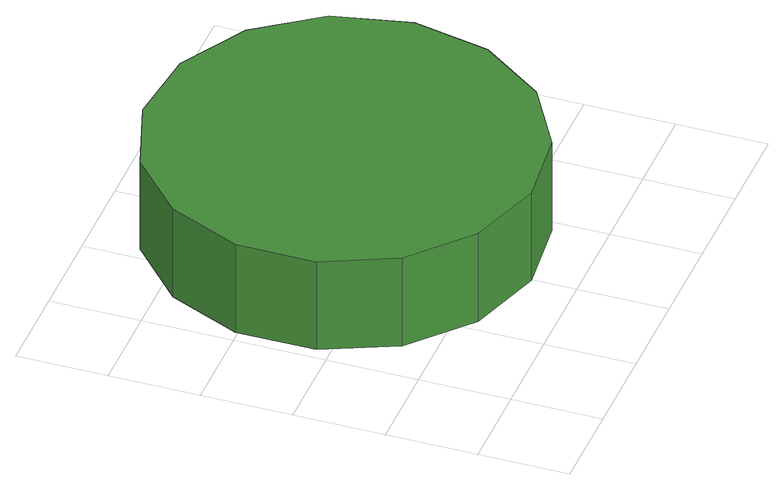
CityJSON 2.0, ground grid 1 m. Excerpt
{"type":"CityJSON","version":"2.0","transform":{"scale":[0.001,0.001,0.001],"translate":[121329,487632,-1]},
"CityObjects":{
"tree1":{"type":"SolitaryVegetationObject","attributes":{"function":"something"},"geometry":[{"type":"MultiSurface","lod":"1","boundaries":[[[0,1,2,3,4,5,6,7,8,9,10,11,12,13,14]],[[15,16,17,18,19,20,21,22,23,24,25,26,27,28,29]],[[0,29,28,1]],[[1,28,27,2]],[[2,27,26,3]],[[3,26,25,4]],[[4,25,24,5]],[[5,24,23,6]],[[6,23,22,7]],[[7,22,21,8]],[[8,21,20,9]],[[9,20,19,10]],[[10,19,18,11]],[[11,18,17,12]],[[12,17,16,13]],[[13,16,15,14]],[[14,15,29,0]]]}]}
},
"vertices":[
[4328,2595,1857],[4145,3455,1857],[3628,4167,1857],[2866,4607,1857],[1991,4699,1857],[1154,4427,1857],[500,3838,1857],[142,3034,1857],[142,2155,1857],[500,1351,1857],[1154,762,1857],[1991,490,1857],[2866,582,1857],[3628,1022,1857],[4145,1734,1857],[4145,1734,741],[3628,1022,741],[2866,582,741],[1991,490,741],[1154,762,741],[500,1351,741],[142,2155,741],[142,3034,741],[500,3838,741],[1154,4427,741],[1991,4699,741],[2866,4607,741],[3628,4167,741],[4145,3455,741],[4328,2595,741]
]}
